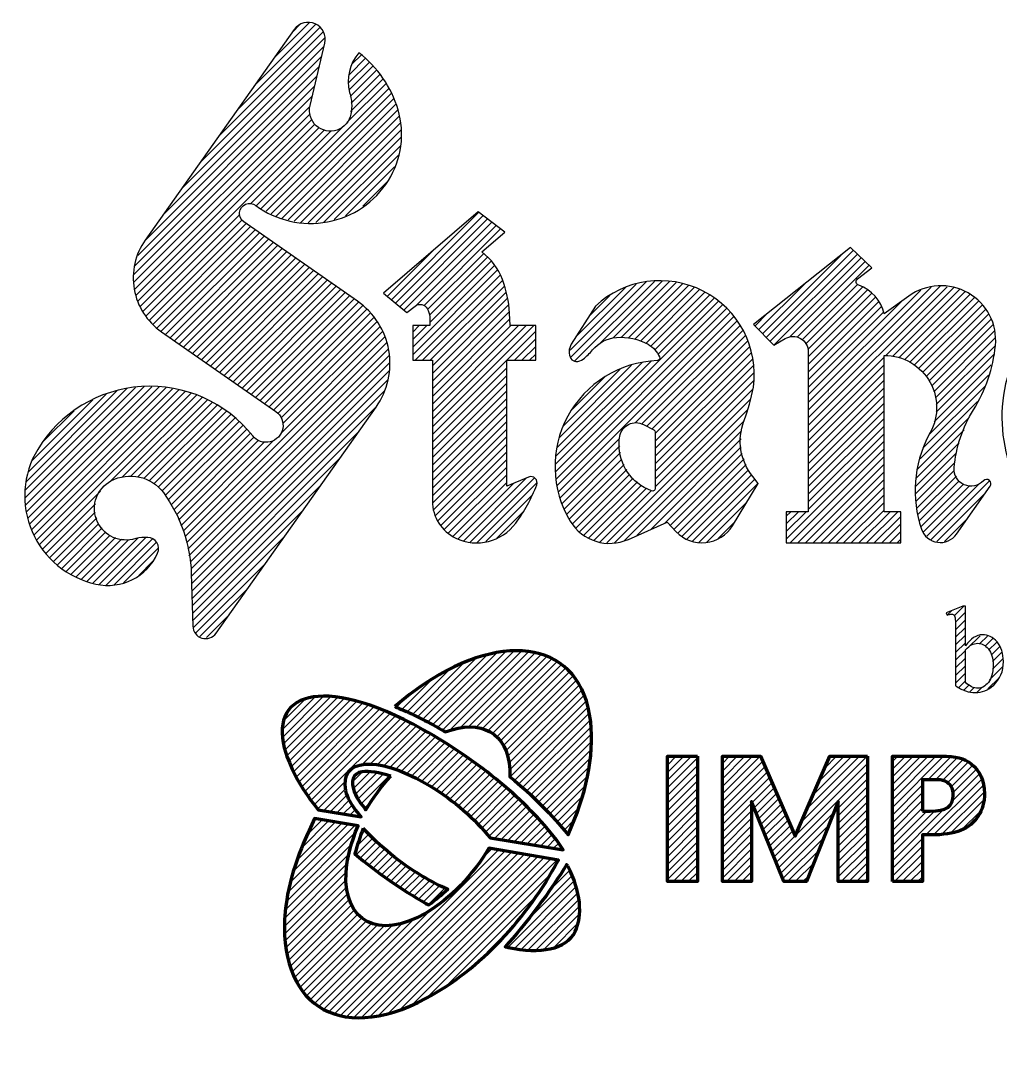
# Model space of a CAD drawing. Header units: millimetres. Extents: x 17.7 to 59.1, y 23.1 to 46.9.
# Drawn here: x 17.7 to 40.37, y 23.15 to 46.88 of the extents above; entities that cross this region are included whole.
import ezdxf

# ---------------------------------------------------------------- set-up
doc = ezdxf.new("R2010")
doc.units = ezdxf.units.MM
doc.header["$MEASUREMENT"] = 0
doc.layers.add('Layer 1', color=7, linetype='Continuous')

msp = doc.modelspace()

# ---------------------------------------------------------------- linework, layer by layer
for p, q in [((23.139, 45.413), (24.52, 46.794)), ((23.567, 46.018), (24.379, 46.83)), ((23.995, 46.622), (24.152, 46.78)), ((22.284, 44.205), (24.7, 46.62)), ((22.712, 44.809), (24.631, 46.728)), ((21.857, 43.6), (24.737, 46.481)), ((21.001, 42.391), (24.667, 46.057)), ((21.429, 42.996), (24.722, 46.289)), ((25.373, 45.879), (25.586, 46.092)), ((20.583, 41.796), (24.612, 45.825)), ((25.29, 45.443), (25.77, 45.922)), ((25.307, 45.636), (25.681, 46.01)), ((25.308, 45.284), (25.857, 45.833)), ((20.41, 41.446), (24.557, 45.594)), ((25.327, 45.126), (25.937, 45.736)), ((25.347, 44.969), (26.01, 45.632)), ((20.345, 41.204), (24.502, 45.362)), ((25.251, 44.52), (26.156, 45.424)), ((25.336, 44.781), (26.083, 45.528)), ((20.314, 40.997), (24.447, 45.13)), ((23.38, 42.472), (26.224, 45.316)), ((23.494, 42.409), (26.277, 45.192)), ((20.322, 40.828), (24.397, 44.903)), ((23.608, 42.346), (26.33, 45.068)), ((23.745, 42.306), (26.383, 44.945)), ((20.341, 40.67), (24.396, 44.725)), ((23.887, 42.272), (26.43, 44.815)), ((24.03, 42.238), (26.454, 44.662)), ((20.367, 40.519), (24.438, 44.59)), ((20.418, 40.394), (24.509, 44.485)), ((20.469, 40.268), (24.608, 44.407)), ((23.266, 42.535), (25.145, 44.414)), ((24.173, 42.204), (26.478, 44.51)), ((23.017, 42.639), (24.729, 44.351)), ((23.152, 42.598), (24.886, 44.331)), ((24.35, 42.204), (26.502, 44.357)), ((24.534, 42.212), (26.505, 44.183)), ((24.718, 42.219), (26.478, 43.979)), ((24.952, 42.276), (26.451, 43.775)), ((25.216, 42.363), (26.349, 43.496)), ((25.619, 42.589), (26.197, 43.167)), ((20.527, 40.149), (22.774, 42.396)), ((20.604, 40.049), (22.821, 42.266)), ((26.281, 40.423), (28.304, 42.446)), ((26.377, 40.342), (28.404, 42.369)), ((26.473, 40.262), (28.504, 42.293)), ((20.68, 39.949), (22.918, 42.187)), ((20.759, 39.85), (23.022, 42.114)), ((20.857, 39.772), (23.126, 42.041)), ((26.569, 40.181), (28.604, 42.216)), ((26.863, 40.298), (28.704, 42.139)), ((27.027, 40.285), (28.805, 42.063)), ((20.955, 39.693), (23.23, 41.969)), ((21.054, 39.615), (23.334, 41.896)), ((21.158, 39.542), (23.438, 41.823)), ((21.262, 39.47), (23.543, 41.751)), ((21.366, 39.397), (23.647, 41.678)), ((21.47, 39.324), (23.751, 41.605)), ((26.185, 40.504), (27.234, 41.553)), ((34.949, 39.546), (36.97, 41.566)), ((21.574, 39.252), (23.855, 41.533)), ((21.678, 39.179), (23.959, 41.46)), ((21.782, 39.106), (24.063, 41.387)), ((21.886, 39.034), (24.167, 41.315)), ((27.115, 40.196), (28.414, 41.496)), ((27.163, 40.068), (28.507, 41.412)), ((27.169, 39.897), (28.586, 41.314)), ((34.862, 39.635), (36.684, 41.457)), ((35.037, 39.456), (37.06, 41.48)), ((35.133, 39.376), (37.15, 41.393)), ((35.495, 39.561), (37.241, 41.307)), ((21.991, 38.961), (24.271, 41.242)), ((22.095, 38.888), (24.375, 41.169)), ((22.199, 38.816), (24.479, 41.096)), ((26.771, 39.322), (28.663, 41.215)), ((26.771, 39.145), (28.736, 41.111)), ((35.668, 39.557), (37.331, 41.22)), ((22.303, 38.743), (24.584, 41.024)), ((22.407, 38.67), (24.688, 40.951)), ((22.511, 38.598), (24.792, 40.878)), ((26.825, 39.023), (28.793, 40.99)), ((27.002, 39.023), (28.849, 40.87)), ((30.424, 39.087), (32.179, 40.841)), ((30.522, 39.007), (32.363, 40.848)), ((31.084, 39.392), (32.544, 40.852)), ((31.407, 39.539), (32.718, 40.849)), ((22.615, 38.525), (24.896, 40.806)), ((22.719, 38.452), (25, 40.733)), ((22.823, 38.38), (25.104, 40.66)), ((27.179, 39.023), (28.894, 40.738)), ((27.227, 38.894), (28.933, 40.6)), ((30.418, 39.257), (31.941, 40.78)), ((30.549, 39.565), (31.7, 40.715)), ((31.592, 39.547), (32.864, 40.819)), ((31.758, 39.536), (33.011, 40.789)), ((31.908, 39.51), (33.157, 40.759)), ((32.041, 39.465), (33.282, 40.706)), ((32.165, 39.413), (33.402, 40.65)), ((32.27, 39.341), (33.523, 40.594)), ((34.775, 39.724), (35.834, 40.783)), ((35.777, 39.489), (37.064, 40.777)), ((35.86, 39.396), (37.184, 40.719)), ((35.915, 39.274), (37.293, 40.652)), ((35.921, 37.689), (38.978, 40.745)), ((35.921, 37.512), (39.134, 40.725)), ((35.921, 37.865), (38.769, 40.713)), ((35.921, 38.042), (38.527, 40.648)), ((37.72, 39.134), (39.291, 40.705)), ((37.873, 39.11), (39.423, 40.661)), ((38.019, 39.08), (39.545, 40.606)), ((22.928, 38.307), (25.208, 40.588)), ((23.032, 38.234), (25.312, 40.515)), ((23.136, 38.162), (25.416, 40.442)), ((23.24, 38.089), (25.52, 40.369)), ((27.227, 38.717), (28.967, 40.457)), ((30.067, 36.608), (33.841, 40.382)), ((30.852, 40.044), (31.331, 40.524)), ((32.362, 39.256), (33.643, 40.538)), ((32.447, 39.164), (33.742, 40.46)), ((35.921, 39.103), (37.39, 40.572)), ((35.921, 38.926), (37.478, 40.484)), ((35.921, 38.219), (38.105, 40.403)), ((35.921, 38.749), (37.552, 40.381)), ((38.15, 39.034), (39.667, 40.551)), ((38.266, 38.973), (39.765, 40.472)), ((38.382, 38.913), (39.859, 40.389)), ((23.344, 38.016), (25.613, 40.285)), ((23.448, 37.944), (25.702, 40.197)), ((27.227, 38.54), (28.99, 40.304)), ((27.227, 38.364), (29.011, 40.148)), ((30.077, 36.441), (33.94, 40.304)), ((30.087, 36.274), (34.038, 40.225)), ((30.109, 36.12), (34.117, 40.127)), ((35.921, 38.572), (37.613, 40.265)), ((35.921, 38.396), (37.662, 40.137)), ((38.474, 38.828), (39.953, 40.307)), ((38.565, 38.742), (40.023, 40.2)), ((23.552, 37.871), (25.791, 40.109)), ((23.652, 37.794), (25.879, 40.021)), ((23.727, 37.692), (25.944, 39.909)), ((27.227, 38.187), (29.019, 39.979)), ((30.146, 35.979), (34.195, 40.029)), ((31.915, 37.572), (34.273, 39.93)), ((34.687, 39.814), (34.983, 40.11)), ((38.648, 38.648), (40.091, 40.091)), ((38.714, 38.537), (40.158, 39.981)), ((23.718, 37.33), (26.074, 39.686)), ((23.768, 37.556), (26.009, 39.798)), ((26.771, 39.676), (26.919, 39.824)), ((26.771, 39.499), (27.096, 39.824)), ((27.227, 38.01), (29.041, 39.824)), ((27.227, 37.833), (29.217, 39.824)), ((27.227, 37.656), (29.394, 39.824)), ((27.227, 37.48), (29.571, 39.824)), ((27.227, 37.303), (29.617, 39.693)), ((32.065, 37.545), (34.35, 39.83)), ((32.191, 37.494), (34.407, 39.71)), ((38.781, 38.427), (40.195, 39.841)), ((38.826, 38.295), (40.232, 39.702)), ((21.51, 34.945), (26.127, 39.562)), ((21.539, 34.798), (26.164, 39.423)), ((29.123, 39.023), (29.617, 39.516)), ((32.308, 37.434), (34.464, 39.59)), ((32.381, 37.33), (34.521, 39.47)), ((38.863, 38.156), (40.249, 39.541)), ((21.568, 34.649), (26.202, 39.283)), ((29.3, 39.023), (29.617, 39.339)), ((32.381, 37.154), (34.569, 39.342)), ((32.381, 36.977), (34.6, 39.196)), ((38.883, 37.999), (40.243, 39.359)), ((21.596, 34.5), (26.23, 39.135)), ((21.624, 34.352), (26.23, 38.958)), ((29.477, 39.023), (29.617, 39.163)), ((30.084, 36.801), (32.287, 39.004)), ((30.112, 37.006), (32.08, 38.974)), ((32.381, 36.8), (34.632, 39.051)), ((35.921, 37.335), (37.677, 39.091)), ((38.881, 37.82), (40.216, 39.156)), ((21.643, 34.194), (26.229, 38.78)), ((27.227, 37.126), (28.946, 38.846)), ((30.166, 37.237), (31.836, 38.907)), ((30.259, 37.507), (31.568, 38.816)), ((32.381, 36.623), (34.663, 38.906)), ((32.381, 36.447), (34.659, 38.725)), ((35.921, 37.158), (37.677, 38.914)), ((35.921, 36.981), (37.677, 38.738)), ((38.834, 37.597), (40.155, 38.917)), ((21.651, 34.025), (26.187, 38.562)), ((27.227, 36.949), (28.946, 38.669)), ((27.227, 36.773), (28.946, 38.492)), ((30.466, 37.89), (31.211, 38.635)), ((32.381, 36.27), (34.656, 38.545)), ((35.921, 36.805), (37.677, 38.561)), ((38.714, 37.3), (40.093, 38.679)), ((17.802, 35.833), (20.361, 38.392)), ((17.802, 36.01), (20.159, 38.367)), ((17.81, 35.665), (20.562, 38.417)), ((17.828, 36.213), (19.93, 38.315)), ((17.835, 35.513), (20.733, 38.41)), ((17.863, 35.364), (20.903, 38.404)), ((17.875, 36.437), (19.679, 38.241)), ((17.907, 35.231), (21.071, 38.395)), ((17.952, 35.099), (21.218, 38.365)), ((18.009, 34.979), (21.365, 38.335)), ((18.069, 34.863), (21.512, 38.306)), ((18.133, 34.75), (21.643, 38.26)), ((21.656, 33.853), (26.121, 38.318)), ((27.227, 36.596), (28.946, 38.315)), ((32.381, 36.093), (34.641, 38.353)), ((35.921, 36.628), (37.677, 38.384)), ((38.576, 36.985), (40.024, 38.433)), ((17.967, 36.705), (19.369, 38.107)), ((19.774, 36.215), (21.771, 38.212)), ((20.061, 36.325), (21.9, 38.163)), ((20.253, 36.339), (22.023, 38.11)), ((20.412, 36.322), (22.136, 38.046)), ((20.555, 36.288), (22.248, 37.981)), ((27.227, 36.419), (28.946, 38.138)), ((31.261, 34.797), (34.579, 38.115)), ((35.921, 36.451), (37.677, 38.207)), ((35.921, 36.274), (37.677, 38.03)), ((38.508, 36.741), (39.834, 38.066)), ((18.224, 37.139), (18.937, 37.852)), ((20.677, 36.233), (22.36, 37.917)), ((20.786, 36.166), (22.465, 37.844)), ((20.885, 36.088), (22.562, 37.765)), ((21.661, 33.682), (25.911, 37.932)), ((27.227, 36.242), (28.946, 37.962)), ((27.227, 36.065), (28.946, 37.785)), ((31.438, 34.797), (34.518, 37.877)), ((35.921, 36.098), (37.677, 37.854)), ((20.969, 35.995), (22.66, 37.686)), ((21.046, 35.895), (22.757, 37.607)), ((21.118, 35.79), (22.848, 37.52)), ((27.227, 35.889), (28.946, 37.608)), ((31.657, 34.839), (34.436, 37.618)), ((35.921, 35.921), (37.677, 37.677)), ((38.441, 36.496), (39.652, 37.708)), ((21.184, 35.68), (22.935, 37.43)), ((21.251, 35.57), (23.018, 37.337)), ((21.666, 33.51), (25.506, 37.35)), ((27.23, 35.715), (28.946, 37.431)), ((31.96, 34.965), (34.381, 37.386)), ((35.921, 35.744), (37.677, 37.5)), ((35.921, 35.567), (37.677, 37.323)), ((38.423, 36.301), (39.532, 37.411)), ((21.304, 35.446), (23.1, 37.242)), ((21.355, 35.321), (23.206, 37.171)), ((21.407, 35.195), (23.344, 37.132)), ((21.458, 35.07), (23.553, 37.165)), ((27.255, 35.563), (28.946, 37.255)), ((27.291, 35.422), (28.946, 37.078)), ((30.182, 35.838), (31.556, 37.213)), ((30.223, 35.703), (31.565, 37.045)), ((32.277, 35.106), (34.374, 37.203)), ((35.412, 34.882), (37.677, 37.147)), ((38.41, 36.112), (39.411, 37.113)), ((27.351, 35.306), (28.946, 36.901)), ((30.28, 35.583), (31.582, 36.885)), ((32.594, 35.246), (34.368, 37.019)), ((32.725, 35.2), (34.394, 36.869)), ((35.504, 34.797), (37.677, 36.97)), ((38.398, 35.923), (39.352, 36.877)), ((21.671, 33.338), (25.079, 36.746)), ((27.419, 35.197), (28.946, 36.724)), ((30.337, 35.464), (31.603, 36.73)), ((30.394, 35.344), (31.664, 36.614)), ((32.811, 35.11), (34.442, 36.74)), ((32.904, 35.025), (34.489, 36.61)), ((35.681, 34.797), (37.677, 36.793)), ((35.857, 34.797), (37.677, 36.616)), ((38.416, 35.765), (39.311, 36.659)), ((27.502, 35.103), (28.946, 36.547)), ((27.595, 35.02), (28.946, 36.371)), ((30.465, 35.238), (31.724, 36.497)), ((30.544, 35.14), (31.785, 36.381)), ((33.006, 34.95), (34.536, 36.481)), ((33.113, 34.88), (34.606, 36.374)), ((36.034, 34.797), (37.677, 36.439)), ((38.438, 35.61), (39.296, 36.468)), ((38.46, 35.455), (39.349, 36.344)), ((21.676, 33.167), (24.651, 36.142)), ((27.699, 34.947), (28.946, 36.194)), ((27.822, 34.893), (29.102, 36.173)), ((27.951, 34.845), (29.404, 36.299)), ((28.098, 34.816), (29.578, 36.295)), ((28.264, 34.804), (29.638, 36.179)), ((30.63, 35.049), (31.874, 36.294)), ((30.734, 34.976), (31.969, 36.212)), ((30.838, 34.904), (32.064, 36.13)), ((33.248, 34.839), (34.684, 36.275)), ((33.392, 34.807), (34.763, 36.177)), ((36.211, 34.797), (37.677, 36.263)), ((36.388, 34.797), (37.677, 36.086)), ((38.486, 35.304), (39.413, 36.231)), ((38.525, 35.166), (39.525, 36.166)), ((38.576, 35.041), (39.659, 36.124)), ((38.664, 34.952), (39.869, 36.157)), ((38.752, 34.863), (40.118, 36.229)), ((18.209, 34.649), (19.552, 35.993)), ((28.463, 34.827), (29.539, 35.903)), ((30.968, 34.857), (32.169, 36.058)), ((31.098, 34.81), (32.293, 36.006)), ((36.565, 34.797), (37.677, 35.909)), ((38.897, 34.831), (40.028, 35.962)), ((18.285, 34.548), (19.436, 35.7)), ((33.579, 34.816), (34.5, 35.737)), ((36.741, 34.797), (37.677, 35.732)), ((18.369, 34.455), (19.425, 35.511)), ((18.459, 34.368), (19.464, 35.374)), ((21.681, 32.995), (24.224, 35.538)), ((28.72, 34.908), (29.327, 35.514)), ((35.412, 35.412), (35.517, 35.517)), ((35.412, 35.236), (35.694, 35.517)), ((35.412, 35.059), (35.871, 35.517)), ((36.918, 34.797), (37.677, 35.556)), ((37.095, 34.797), (37.816, 35.517)), ((37.272, 34.797), (37.992, 35.517)), ((37.448, 34.797), (38.063, 35.411)), ((39.072, 34.83), (39.614, 35.372)), ((18.548, 34.282), (19.504, 35.237)), ((18.651, 34.208), (19.587, 35.143)), ((33.838, 34.899), (34.225, 35.286)), ((37.625, 34.797), (38.063, 35.234)), ((18.755, 34.135), (19.674, 35.053)), ((18.864, 34.067), (19.768, 34.971)), ((18.983, 34.009), (19.899, 34.925)), ((19.37, 33.865), (20.412, 34.908)), ((19.516, 33.835), (20.601, 34.919)), ((21.694, 32.831), (23.797, 34.934)), ((37.802, 34.797), (38.063, 35.057)), ((19.102, 33.951), (20.031, 34.88)), ((19.234, 33.906), (20.197, 34.869)), ((19.677, 33.819), (20.742, 34.884)), ((19.864, 33.829), (20.839, 34.805)), ((20.084, 33.872), (20.89, 34.679)), ((37.979, 34.797), (38.063, 34.881)), ((20.432, 34.043), (20.76, 34.371)), ((21.758, 32.718), (23.37, 34.33)), ((21.845, 32.628), (22.943, 33.726)), ((39.3, 33.113), (39.51, 33.323)), ((22.001, 32.608), (22.516, 33.123)), ((39.145, 33.135), (39.234, 33.224)), ((39.327, 32.963), (39.557, 33.193)), ((39.329, 32.789), (39.557, 33.016)), ((39.329, 32.612), (39.557, 32.839)), ((39.329, 32.435), (39.557, 32.663)), ((39.606, 32.358), (39.896, 32.649)), ((39.891, 32.466), (40.066, 32.642)), ((40.012, 32.411), (40.19, 32.588)), ((27.346, 30.528), (29.115, 32.297)), ((27.459, 30.464), (29.287, 32.292)), ((39.329, 32.258), (39.557, 32.486)), ((39.329, 32.082), (39.557, 32.309)), ((40.094, 32.316), (40.281, 32.502)), ((40.16, 32.205), (40.352, 32.397)), ((26.883, 30.773), (28.242, 32.131)), ((27.001, 30.713), (28.493, 32.206)), ((27.117, 30.652), (28.72, 32.255)), ((27.233, 30.591), (28.923, 32.281)), ((27.633, 30.461), (29.451, 32.279)), ((27.854, 30.505), (29.601, 32.252)), ((28.058, 30.533), (29.741, 32.216)), ((28.221, 30.519), (29.874, 32.172)), ((28.375, 30.496), (29.993, 32.114)), ((28.499, 30.443), (30.112, 32.056)), ((39.329, 31.905), (39.557, 32.132)), ((40.183, 31.875), (40.423, 32.114)), ((40.184, 32.053), (40.403, 32.271)), ((26.643, 30.886), (27.638, 31.88)), ((26.763, 30.829), (27.969, 32.035)), ((28.619, 30.387), (30.212, 31.98)), ((28.71, 30.301), (30.31, 31.901)), ((28.8, 30.214), (30.401, 31.815)), ((39.329, 31.728), (39.557, 31.956)), ((40.113, 31.628), (40.428, 31.943)), ((26.52, 30.94), (27.233, 31.652)), ((28.864, 30.102), (30.48, 31.718)), ((28.923, 29.983), (30.559, 31.62)), ((39.329, 31.551), (39.557, 31.779)), ((39.403, 31.448), (39.557, 31.602)), ((40.079, 31.417), (40.335, 31.673)), ((28.967, 29.851), (30.624, 31.508)), ((28.992, 29.7), (30.683, 31.391)), ((39.524, 31.393), (39.644, 31.512)), ((39.661, 31.352), (39.759, 31.451)), ((39.82, 31.335), (39.954, 31.469)), ((23.761, 30.479), (24.509, 31.226)), ((23.764, 30.305), (24.708, 31.248)), ((23.783, 30.147), (24.871, 31.235)), ((23.799, 30.693), (24.294, 31.188)), ((23.817, 30.004), (25.035, 31.222)), ((23.859, 29.87), (25.189, 31.199)), ((23.91, 29.743), (25.331, 31.164)), ((23.967, 29.624), (25.472, 31.129)), ((26.397, 30.993), (26.638, 31.234)), ((29.018, 29.548), (30.742, 31.272)), ((29.03, 29.383), (30.782, 31.136)), ((24.024, 29.504), (25.614, 31.094)), ((24.081, 29.384), (25.746, 31.049)), ((24.142, 29.268), (25.874, 31.001)), ((24.212, 29.162), (26.002, 30.952)), ((24.282, 29.055), (26.13, 30.903)), ((29.123, 29.3), (30.822, 30.999)), ((24.352, 28.948), (26.258, 30.854)), ((24.422, 28.842), (26.376, 30.796)), ((24.495, 28.738), (26.494, 30.737)), ((25.596, 29.662), (26.612, 30.678)), ((29.218, 29.218), (30.857, 30.857)), ((29.312, 29.135), (30.883, 30.706)), ((25.786, 29.675), (26.73, 30.619)), ((25.95, 29.663), (26.848, 30.56)), ((26.099, 29.634), (26.965, 30.501)), ((26.239, 29.598), (27.077, 30.436)), ((29.406, 29.052), (30.897, 30.544)), ((26.373, 29.555), (27.189, 30.371)), ((26.501, 29.506), (27.301, 30.306)), ((26.62, 29.448), (27.411, 30.24)), ((26.739, 29.39), (27.518, 30.17)), ((29.493, 28.963), (30.903, 30.373)), ((29.58, 28.873), (30.909, 30.202)), ((26.857, 29.332), (27.625, 30.1)), ((26.976, 29.274), (27.732, 30.03)), ((27.095, 29.216), (27.839, 29.96)), ((29.667, 28.783), (30.886, 30.002)), ((27.201, 29.146), (27.945, 29.89)), ((27.306, 29.074), (28.052, 29.82)), ((27.411, 29.002), (28.157, 29.748)), ((29.755, 28.694), (30.863, 29.802)), ((32.663, 29.834), (32.69, 29.861)), ((32.663, 29.657), (32.866, 29.861)), ((32.663, 29.481), (33.043, 29.861)), ((32.663, 29.304), (33.22, 29.861)), ((32.663, 29.127), (33.359, 29.823)), ((33.937, 29.694), (34.104, 29.861)), ((33.937, 29.517), (34.281, 29.861)), ((33.937, 29.341), (34.457, 29.861)), ((33.937, 29.164), (34.634, 29.861)), ((33.937, 28.987), (34.81, 29.861)), ((33.937, 28.81), (34.87, 29.744)), ((35.128, 27.527), (37.29, 29.689)), ((35.754, 28.33), (37.286, 29.861)), ((35.892, 28.644), (37.109, 29.861)), ((36.03, 28.959), (36.932, 29.861)), ((36.167, 29.273), (36.755, 29.861)), ((36.305, 29.587), (36.579, 29.861)), ((37.869, 29.737), (37.993, 29.861)), ((37.869, 29.56), (38.17, 29.861)), ((37.869, 29.384), (38.346, 29.861)), ((37.869, 29.207), (38.523, 29.861)), ((37.869, 29.03), (38.7, 29.861)), ((37.869, 28.853), (38.877, 29.861)), ((37.869, 28.676), (39.052, 29.86)), ((38.687, 29.317), (39.218, 29.849)), ((38.863, 29.317), (39.376, 29.83)), ((39.025, 29.302), (39.508, 29.785)), ((39.142, 29.243), (39.623, 29.724)), ((25.393, 29.282), (25.61, 29.499)), ((25.402, 29.115), (25.791, 29.503)), ((25.444, 28.979), (25.939, 29.474)), ((25.513, 28.872), (26.082, 29.441)), ((27.515, 28.929), (28.257, 29.671)), ((27.62, 28.857), (28.356, 29.594)), ((27.725, 28.785), (28.456, 29.517)), ((27.822, 28.706), (28.556, 29.44)), ((29.842, 28.604), (30.84, 29.602)), ((32.663, 28.95), (33.359, 29.646)), ((32.663, 28.774), (33.359, 29.469)), ((33.937, 28.634), (34.923, 29.62)), ((33.937, 28.457), (34.977, 29.497)), ((35.178, 27.4), (37.29, 29.512)), ((39.226, 28.796), (39.886, 29.456)), ((39.23, 29.154), (39.729, 29.652)), ((39.269, 29.016), (39.809, 29.556)), ((24.57, 28.636), (25.212, 29.277)), ((25.584, 28.766), (26.226, 29.408)), ((27.914, 28.621), (28.656, 29.363)), ((28.006, 28.537), (28.756, 29.286)), ((28.098, 28.452), (28.852, 29.205)), ((29.929, 28.515), (30.817, 29.402)), ((32.663, 28.597), (33.359, 29.293)), ((33.937, 28.28), (35.03, 29.373)), ((34.622, 28.789), (35.083, 29.249)), ((36.616, 28.661), (37.29, 29.335)), ((38.645, 28.039), (39.938, 29.331)), ((24.71, 28.599), (25.223, 29.112)), ((24.862, 28.574), (25.265, 28.977)), ((28.191, 28.367), (28.944, 29.121)), ((28.283, 28.283), (29.037, 29.037)), ((30.016, 28.425), (30.749, 29.158)), ((32.663, 28.42), (33.359, 29.116)), ((34.673, 28.663), (35.136, 29.126)), ((34.724, 28.536), (35.19, 29.002)), ((36.616, 28.484), (37.29, 29.158)), ((36.616, 28.308), (37.29, 28.982)), ((37.869, 28.5), (38.565, 29.196)), ((37.869, 28.323), (38.565, 29.019)), ((38.823, 28.04), (39.976, 29.193)), ((39.022, 28.062), (39.996, 29.036)), ((25.014, 28.549), (25.32, 28.856)), ((25.166, 28.525), (25.376, 28.735)), ((25.655, 28.66), (25.818, 28.823)), ((28.37, 28.193), (29.13, 28.953)), ((28.453, 28.1), (29.223, 28.869)), ((28.539, 28.008), (29.315, 28.785)), ((30.103, 28.335), (30.678, 28.91)), ((32.663, 28.243), (33.359, 28.939)), ((32.663, 28.066), (33.359, 28.762)), ((33.937, 28.103), (34.611, 28.777)), ((34.774, 28.41), (35.243, 28.879)), ((34.825, 28.284), (35.296, 28.755)), ((36.616, 28.131), (37.29, 28.805)), ((37.869, 28.146), (38.565, 28.842)), ((39.224, 28.087), (39.972, 28.835)), ((25.318, 28.5), (25.446, 28.628)), ((25.47, 28.475), (25.524, 28.529)), ((28.662, 27.954), (29.406, 28.699)), ((28.814, 27.93), (29.492, 28.608)), ((28.966, 27.905), (29.577, 28.516)), ((30.19, 28.246), (30.607, 28.662)), ((32.663, 27.89), (33.359, 28.586)), ((33.937, 27.926), (34.611, 28.601)), ((34.875, 28.158), (35.349, 28.632)), ((34.926, 28.031), (35.402, 28.508)), ((35.229, 27.274), (36.514, 28.559)), ((36.616, 27.954), (37.29, 28.628)), ((37.869, 27.969), (38.565, 28.665)), ((37.869, 27.439), (39.07, 28.641)), ((37.869, 27.616), (38.851, 28.598)), ((37.869, 27.793), (38.667, 28.591)), ((39.471, 28.157), (39.904, 28.59)), ((23.903, 26.732), (25.432, 28.26)), ((23.944, 26.949), (25.281, 28.286)), ((24.024, 27.206), (25.13, 28.312)), ((24.104, 27.462), (24.979, 28.337)), ((24.207, 27.743), (24.827, 28.363)), ((24.338, 28.051), (24.676, 28.389)), ((24.478, 28.367), (24.525, 28.414)), ((29.118, 27.881), (29.662, 28.425)), ((29.271, 27.856), (29.748, 28.333)), ((30.273, 28.152), (30.51, 28.389)), ((32.663, 27.713), (33.359, 28.409)), ((33.937, 27.75), (34.611, 28.424)), ((34.976, 27.905), (35.456, 28.385)), ((35.027, 27.779), (35.509, 28.261)), ((35.28, 27.148), (36.398, 28.266)), ((36.616, 27.777), (37.29, 28.451)), ((36.616, 27.6), (37.29, 28.275)), ((23.866, 26.518), (25.449, 28.101)), ((25.496, 27.794), (25.764, 28.062)), ((25.585, 28.06), (25.673, 28.148)), ((29.423, 27.832), (29.833, 28.242)), ((29.575, 27.807), (29.916, 28.149)), ((29.727, 27.783), (29.996, 28.051)), ((30.353, 28.055), (30.372, 28.074)), ((32.663, 27.536), (33.359, 28.232)), ((32.663, 27.359), (33.359, 28.055)), ((33.937, 27.573), (34.611, 28.247)), ((33.937, 27.396), (34.611, 28.07)), ((35.077, 27.653), (35.562, 28.137)), ((36.616, 27.424), (37.29, 28.098)), ((23.83, 26.305), (25.36, 27.835)), ((25.461, 27.583), (25.854, 27.976)), ((25.556, 27.501), (25.945, 27.889)), ((25.654, 27.422), (26.036, 27.803)), ((29.879, 27.758), (30.075, 27.954)), ((30.032, 27.734), (30.15, 27.851)), ((32.663, 27.183), (33.359, 27.879)), ((33.937, 27.219), (34.611, 27.893)), ((35.33, 27.022), (36.282, 27.974)), ((36.616, 27.247), (37.29, 27.921)), ((37.869, 27.262), (38.565, 27.958)), ((37.869, 27.085), (38.565, 27.781)), ((23.817, 26.115), (25.295, 27.593)), ((24.963, 23.903), (28.756, 27.695)), ((25.096, 23.858), (28.907, 27.67)), ((25.251, 23.837), (29.058, 27.644)), ((25.406, 23.815), (29.209, 27.618)), ((25.585, 23.817), (29.36, 27.593)), ((25.753, 27.344), (26.126, 27.717)), ((25.77, 23.826), (29.511, 27.567)), ((25.856, 27.27), (26.221, 27.636)), ((25.958, 27.195), (26.323, 27.56)), ((25.982, 23.861), (29.663, 27.541)), ((28.354, 27.47), (28.605, 27.721)), ((30.184, 27.709), (30.222, 27.747)), ((32.663, 27.006), (33.359, 27.702)), ((33.937, 27.043), (34.611, 27.717)), ((34.031, 26.96), (34.611, 27.54)), ((35.445, 26.96), (36.166, 27.681)), ((36.616, 27.07), (37.29, 27.744)), ((36.683, 26.96), (37.29, 27.567)), ((37.92, 26.96), (38.565, 27.605)), ((23.811, 25.932), (25.251, 27.372)), ((26.061, 27.121), (26.425, 27.485)), ((26.163, 27.047), (26.526, 27.41)), ((26.205, 23.907), (29.814, 27.516)), ((26.266, 26.973), (26.628, 27.335)), ((26.47, 23.995), (29.965, 27.49)), ((26.755, 24.104), (30.116, 27.464)), ((30.284, 27.279), (30.343, 27.338)), ((32.794, 26.96), (33.359, 27.525)), ((32.971, 26.96), (33.359, 27.348)), ((34.208, 26.96), (34.611, 27.363)), ((35.622, 26.96), (36.051, 27.388)), ((36.86, 26.96), (37.29, 27.391)), ((38.097, 26.96), (38.565, 27.428)), ((23.81, 25.754), (25.23, 27.175)), ((26.368, 26.898), (26.729, 27.26)), ((26.472, 26.826), (26.833, 27.186)), ((26.581, 26.758), (26.941, 27.118)), ((27.101, 24.273), (29.958, 27.13)), ((29.437, 26.079), (30.456, 27.097)), ((29.931, 26.749), (30.401, 27.219)), ((33.147, 26.96), (33.359, 27.171)), ((34.385, 26.96), (34.611, 27.186)), ((35.799, 26.96), (35.935, 27.096)), ((37.036, 26.96), (37.29, 27.214)), ((38.274, 26.96), (38.565, 27.251)), ((38.451, 26.96), (38.565, 27.074)), ((23.824, 25.592), (25.228, 26.996)), ((23.838, 25.429), (25.249, 26.84)), ((26.689, 26.689), (27.052, 27.052)), ((26.797, 26.621), (27.164, 26.987)), ((26.909, 26.555), (27.28, 26.926)), ((27.02, 26.49), (27.396, 26.866)), ((28.974, 25.438), (30.509, 26.974)), ((29.123, 25.411), (30.549, 26.837)), ((33.324, 26.96), (33.359, 26.995)), ((34.562, 26.96), (34.611, 27.01)), ((37.213, 26.96), (37.29, 27.037)), ((23.866, 25.28), (25.277, 26.692)), ((27.134, 26.427), (27.519, 26.812)), ((27.555, 24.55), (29.622, 26.617)), ((29.278, 25.389), (30.589, 26.7)), ((23.899, 25.137), (25.305, 26.543)), ((23.933, 24.994), (25.367, 26.428)), ((29.445, 25.379), (30.612, 26.547)), ((29.612, 25.369), (30.633, 26.39)), ((23.985, 24.869), (25.433, 26.316)), ((24.037, 24.744), (25.499, 26.206)), ((24.095, 24.626), (25.603, 26.133)), ((24.714, 24.007), (26.829, 26.122)), ((24.833, 23.949), (27.224, 26.341)), ((29.808, 25.389), (30.626, 26.207)), ((24.166, 24.519), (25.707, 26.06)), ((24.236, 24.413), (25.823, 26)), ((24.318, 24.318), (25.972, 25.972)), ((24.407, 24.23), (26.12, 25.944)), ((24.497, 24.143), (26.321, 25.967)), ((24.605, 24.075), (26.532, 26.002)), ((30.027, 25.431), (30.593, 25.997)), ((28.351, 25.169), (29.023, 25.841))]:
    msp.add_line(p, q)
at = {"layer": 'Layer 1', "color": 250}
for points, knots in [([(26.21, 43.183), (25.897, 42.683), (25.387, 42.335), (24.803, 42.225), (24.803, 42.225), (24.219, 42.115), (23.616, 42.252), (23.14, 42.604), (23.14, 42.604), (23.072, 42.655), (22.981, 42.665), (22.903, 42.631), (22.903, 42.631), (22.825, 42.596), (22.772, 42.523), (22.764, 42.439), (22.764, 42.439), (22.756, 42.355), (22.794, 42.273), (22.863, 42.225), (22.863, 42.225), (22.863, 42.225), (25.493, 40.389), (25.493, 40.389), (25.493, 40.389), (25.878, 40.12), (26.139, 39.712), (26.219, 39.252), (26.219, 39.252), (26.3, 38.793), (26.193, 38.321), (25.923, 37.94), (25.923, 37.94), (25.923, 37.94), (22.222, 32.707), (22.222, 32.707), (22.222, 32.707), (22.148, 32.604), (22.017, 32.558), (21.895, 32.594), (21.895, 32.594), (21.774, 32.631), (21.69, 32.74), (21.685, 32.867), (21.685, 32.867), (21.685, 32.867), (21.649, 34.089), (21.649, 34.089), (21.649, 34.089), (21.629, 34.764), (21.405, 35.415), (21.004, 35.959), (21.004, 35.959), (20.725, 36.339), (20.206, 36.454), (19.791, 36.231), (19.791, 36.231), (19.472, 36.058), (19.328, 35.679), (19.454, 35.34), (19.454, 35.34), (19.579, 35), (19.936, 34.804), (20.292, 34.878), (20.292, 34.878), (20.292, 34.878), (20.37, 34.9), (20.37, 34.9), (20.37, 34.9), (20.46, 34.919), (20.551, 34.927), (20.642, 34.923), (20.642, 34.923), (20.727, 34.92), (20.807, 34.875), (20.852, 34.803), (20.852, 34.803), (20.899, 34.73), (20.905, 34.64), (20.87, 34.562), (20.87, 34.562), (20.629, 34.013), (20.03, 33.713), (19.442, 33.843), (19.442, 33.843), (18.781, 33.989), (18.232, 34.442), (17.966, 35.06), (17.966, 35.06), (17.699, 35.678), (17.748, 36.385), (18.096, 36.961), (18.096, 36.961), (18.609, 37.809), (19.507, 38.352), (20.501, 38.414), (20.501, 38.414), (21.495, 38.476), (22.455, 38.05), (23.071, 37.273), (23.071, 37.273), (23.165, 37.152), (23.323, 37.098), (23.473, 37.135), (23.473, 37.135), (23.623, 37.171), (23.738, 37.292), (23.766, 37.442), (23.766, 37.442), (23.795, 37.592), (23.732, 37.747), (23.606, 37.834), (23.606, 37.834), (23.606, 37.834), (20.959, 39.681), (20.959, 39.681), (20.959, 39.681), (20.626, 39.915), (20.4, 40.268), (20.329, 40.666), (20.329, 40.666), (20.26, 41.065), (20.352, 41.474), (20.586, 41.805), (20.586, 41.805), (20.586, 41.805), (24.031, 46.674), (24.031, 46.674), (24.031, 46.674), (24.14, 46.828), (24.344, 46.883), (24.516, 46.806), (24.516, 46.806), (24.689, 46.729), (24.782, 46.541), (24.738, 46.358), (24.738, 46.358), (24.738, 46.358), (24.396, 44.916), (24.396, 44.916), (24.396, 44.916), (24.356, 44.745), (24.411, 44.567), (24.541, 44.448), (24.541, 44.448), (24.671, 44.331), (24.856, 44.293), (25.023, 44.35), (25.023, 44.35), (25.189, 44.406), (25.312, 44.547), (25.343, 44.72), (25.343, 44.72), (25.374, 44.887), (25.362, 45.056), (25.313, 45.218), (25.313, 45.218), (25.23, 45.542), (25.31, 45.884), (25.527, 46.139), (25.527, 46.139), (25.961, 45.804), (26.277, 45.343), (26.433, 44.82), (26.433, 44.82), (26.598, 44.267), (26.516, 43.673), (26.21, 43.183)], [0, 0, 0, 0, 0.023256, 0.023256, 0.023256, 0.023256, 0.046512, 0.046512, 0.046512, 0.046512, 0.069767, 0.069767, 0.069767, 0.069767, 0.093023, 0.093023, 0.093023, 0.093023, 0.116279, 0.116279, 0.116279, 0.116279, 0.139535, 0.139535, 0.139535, 0.139535, 0.162791, 0.162791, 0.162791, 0.162791, 0.186047, 0.186047, 0.186047, 0.186047, 0.209302, 0.209302, 0.209302, 0.209302, 0.232558, 0.232558, 0.232558, 0.232558, 0.255814, 0.255814, 0.255814, 0.255814, 0.27907, 0.27907, 0.27907, 0.27907, 0.302326, 0.302326, 0.302326, 0.302326, 0.325581, 0.325581, 0.325581, 0.325581, 0.348837, 0.348837, 0.348837, 0.348837, 0.372093, 0.372093, 0.372093, 0.372093, 0.395349, 0.395349, 0.395349, 0.395349, 0.418605, 0.418605, 0.418605, 0.418605, 0.44186, 0.44186, 0.44186, 0.44186, 0.465116, 0.465116, 0.465116, 0.465116, 0.488372, 0.488372, 0.488372, 0.488372, 0.511628, 0.511628, 0.511628, 0.511628, 0.534884, 0.534884, 0.534884, 0.534884, 0.55814, 0.55814, 0.55814, 0.55814, 0.581395, 0.581395, 0.581395, 0.581395, 0.604651, 0.604651, 0.604651, 0.604651, 0.627907, 0.627907, 0.627907, 0.627907, 0.651163, 0.651163, 0.651163, 0.651163, 0.674419, 0.674419, 0.674419, 0.674419, 0.697674, 0.697674, 0.697674, 0.697674, 0.72093, 0.72093, 0.72093, 0.72093, 0.744186, 0.744186, 0.744186, 0.744186, 0.767442, 0.767442, 0.767442, 0.767442, 0.790698, 0.790698, 0.790698, 0.790698, 0.813953, 0.813953, 0.813953, 0.813953, 0.837209, 0.837209, 0.837209, 0.837209, 0.860465, 0.860465, 0.860465, 0.860465, 0.883721, 0.883721, 0.883721, 0.883721, 0.906977, 0.906977, 0.906977, 0.906977, 0.930233, 0.930233, 0.930233, 0.930233, 0.953488, 0.953488, 0.953488, 0.953488, 1, 1, 1, 1]), ([(43.851, 35.605), (43.821, 35.66), (43.751, 35.682), (43.694, 35.653), (43.694, 35.653), (43.694, 35.653), (41.962, 34.797), (41.962, 34.797), (41.962, 34.797), (40.753, 35.606), (40.168, 37.067), (40.489, 38.479), (40.489, 38.479), (40.81, 39.892), (41.97, 40.963), (43.411, 41.177), (43.411, 41.177), (43.411, 41.177), (43.411, 41.567), (43.411, 41.567), (43.411, 41.567), (43.411, 41.567), (43.109, 41.398), (43.109, 41.398), (43.109, 41.398), (43.109, 41.398), (42.848, 41.86), (42.848, 41.86), (42.848, 41.86), (42.848, 41.86), (45.459, 43.317), (45.459, 43.317), (45.459, 43.317), (45.459, 43.317), (45.72, 42.855), (45.72, 42.855), (45.72, 42.855), (45.72, 42.855), (45.321, 42.632), (45.321, 42.632), (45.321, 42.632), (45.321, 42.632), (45.321, 36.827), (45.321, 36.827), (45.321, 36.827), (45.321, 36.785), (45.342, 36.748), (45.377, 36.726), (45.377, 36.726), (45.411, 36.704), (45.454, 36.702), (45.491, 36.718), (45.491, 36.718), (45.548, 36.744), (45.615, 36.731), (45.656, 36.684), (45.656, 36.684), (45.697, 36.638), (45.704, 36.57), (45.671, 36.517), (45.671, 36.517), (45.671, 36.517), (44.748, 35.029), (44.748, 35.029), (44.748, 35.029), (44.37, 35.057), (44.033, 35.273), (43.851, 35.605)], [0, 0, 0, 0, 0.055556, 0.055556, 0.055556, 0.055556, 0.111111, 0.111111, 0.111111, 0.111111, 0.166667, 0.166667, 0.166667, 0.166667, 0.222222, 0.222222, 0.222222, 0.222222, 0.277778, 0.277778, 0.277778, 0.277778, 0.333333, 0.333333, 0.333333, 0.333333, 0.388889, 0.388889, 0.388889, 0.388889, 0.444444, 0.444444, 0.444444, 0.444444, 0.5, 0.5, 0.5, 0.5, 0.555556, 0.555556, 0.555556, 0.555556, 0.611111, 0.611111, 0.611111, 0.611111, 0.666667, 0.666667, 0.666667, 0.666667, 0.722222, 0.722222, 0.722222, 0.722222, 0.777778, 0.777778, 0.777778, 0.777778, 0.833333, 0.833333, 0.833333, 0.833333, 0.888889, 0.888889, 0.888889, 0.888889, 1, 1, 1, 1]), ([(27.227, 39.023), (27.227, 39.023), (26.771, 39.023), (26.771, 39.023), (26.771, 39.023), (26.771, 39.023), (26.771, 39.824), (26.771, 39.824), (26.771, 39.824), (26.771, 39.824), (27.169, 39.824), (27.169, 39.824), (27.169, 39.824), (27.169, 39.824), (27.169, 40.03), (27.169, 40.03), (27.169, 40.03), (27.162, 40.097), (27.141, 40.161), (27.108, 40.22), (27.108, 40.22), (27.081, 40.267), (27.035, 40.301), (26.98, 40.312), (26.98, 40.312), (26.927, 40.323), (26.87, 40.311), (26.827, 40.275), (26.827, 40.275), (26.827, 40.275), (26.636, 40.125), (26.636, 40.125), (26.636, 40.125), (26.636, 40.125), (26.097, 40.577), (26.097, 40.577), (26.097, 40.577), (26.097, 40.577), (28.288, 42.458), (28.288, 42.458), (28.288, 42.458), (28.288, 42.458), (28.901, 41.989), (28.901, 41.989), (28.901, 41.989), (28.901, 41.989), (28.374, 41.531), (28.374, 41.531), (28.374, 41.531), (28.587, 41.363), (28.749, 41.142), (28.846, 40.89), (28.846, 40.89), (28.94, 40.639), (28.997, 40.38), (29.014, 40.114), (29.014, 40.114), (29.014, 40.114), (29.025, 39.824), (29.025, 39.824), (29.025, 39.824), (29.025, 39.824), (29.617, 39.824), (29.617, 39.824), (29.617, 39.824), (29.617, 39.824), (29.617, 39.023), (29.617, 39.023), (29.617, 39.023), (29.617, 39.023), (28.946, 39.023), (28.946, 39.023), (28.946, 39.023), (28.946, 39.023), (28.946, 36.108), (28.946, 36.108), (28.946, 36.108), (28.946, 36.108), (29.454, 36.319), (29.454, 36.319), (29.454, 36.319), (29.506, 36.341), (29.567, 36.33), (29.607, 36.29), (29.607, 36.29), (29.647, 36.252), (29.662, 36.192), (29.641, 36.14), (29.641, 36.14), (29.519, 35.821), (29.357, 35.525), (29.154, 35.251), (29.154, 35.251), (28.837, 34.82), (28.257, 34.674), (27.771, 34.905), (27.771, 34.905), (27.438, 35.063), (27.227, 35.397), (27.227, 35.764), (27.227, 35.764), (27.227, 35.764), (27.227, 39.023), (27.227, 39.023)], [0, 0, 0, 0, 0.037037, 0.037037, 0.037037, 0.037037, 0.074074, 0.074074, 0.074074, 0.074074, 0.111111, 0.111111, 0.111111, 0.111111, 0.148148, 0.148148, 0.148148, 0.148148, 0.185185, 0.185185, 0.185185, 0.185185, 0.222222, 0.222222, 0.222222, 0.222222, 0.259259, 0.259259, 0.259259, 0.259259, 0.296296, 0.296296, 0.296296, 0.296296, 0.333333, 0.333333, 0.333333, 0.333333, 0.37037, 0.37037, 0.37037, 0.37037, 0.407407, 0.407407, 0.407407, 0.407407, 0.444444, 0.444444, 0.444444, 0.444444, 0.481481, 0.481481, 0.481481, 0.481481, 0.518519, 0.518519, 0.518519, 0.518519, 0.555556, 0.555556, 0.555556, 0.555556, 0.592593, 0.592593, 0.592593, 0.592593, 0.62963, 0.62963, 0.62963, 0.62963, 0.666667, 0.666667, 0.666667, 0.666667, 0.703704, 0.703704, 0.703704, 0.703704, 0.740741, 0.740741, 0.740741, 0.740741, 0.777778, 0.777778, 0.777778, 0.777778, 0.814815, 0.814815, 0.814815, 0.814815, 0.851852, 0.851852, 0.851852, 0.851852, 0.888889, 0.888889, 0.888889, 0.888889, 0.925926, 0.925926, 0.925926, 0.925926, 1, 1, 1, 1]), ([(37.677, 35.517), (37.677, 35.517), (38.063, 35.517), (38.063, 35.517), (38.063, 35.517), (38.063, 35.517), (38.063, 34.797), (38.063, 34.797), (38.063, 34.797), (38.063, 34.797), (35.412, 34.797), (35.412, 34.797), (35.412, 34.797), (35.412, 34.797), (35.412, 35.517), (35.412, 35.517), (35.412, 35.517), (35.412, 35.517), (35.921, 35.517), (35.921, 35.517), (35.921, 35.517), (35.921, 35.517), (35.921, 39.22), (35.921, 39.22), (35.921, 39.22), (35.921, 39.346), (35.853, 39.464), (35.743, 39.526), (35.743, 39.526), (35.632, 39.589), (35.496, 39.588), (35.387, 39.524), (35.387, 39.524), (35.387, 39.524), (35.123, 39.369), (35.123, 39.369), (35.123, 39.369), (35.123, 39.369), (34.653, 39.848), (34.653, 39.848), (34.653, 39.848), (34.653, 39.848), (36.903, 41.63), (36.903, 41.63), (36.903, 41.63), (36.903, 41.63), (37.39, 41.164), (37.39, 41.164), (37.39, 41.164), (37.39, 41.164), (37.061, 40.904), (37.061, 40.904), (37.061, 40.904), (37.036, 40.884), (37.025, 40.853), (37.032, 40.822), (37.032, 40.822), (37.038, 40.793), (37.061, 40.768), (37.091, 40.76), (37.091, 40.76), (37.388, 40.652), (37.609, 40.401), (37.677, 40.094), (37.677, 40.094), (37.677, 40.094), (38.249, 40.507), (38.249, 40.507), (38.249, 40.507), (38.652, 40.797), (39.19, 40.826), (39.623, 40.581), (39.623, 40.581), (40.055, 40.334), (40.302, 39.859), (40.253, 39.366), (40.253, 39.366), (40.201, 38.838), (40.028, 38.329), (39.746, 37.879), (39.746, 37.879), (39.493, 37.47), (39.34, 37.013), (39.296, 36.536), (39.296, 36.536), (39.281, 36.369), (39.374, 36.211), (39.528, 36.144), (39.528, 36.144), (39.683, 36.076), (39.863, 36.113), (39.977, 36.236), (39.977, 36.236), (40.014, 36.273), (40.073, 36.276), (40.113, 36.242), (40.113, 36.242), (40.153, 36.209), (40.161, 36.151), (40.131, 36.109), (40.131, 36.109), (40.131, 36.109), (39.355, 35.001), (39.355, 35.001), (39.355, 35.001), (39.256, 34.859), (39.083, 34.786), (38.911, 34.81), (38.911, 34.81), (38.739, 34.834), (38.596, 34.954), (38.541, 35.117), (38.541, 35.117), (38.301, 35.831), (38.358, 36.609), (38.702, 37.279), (38.702, 37.279), (38.941, 37.651), (38.957, 38.122), (38.744, 38.51), (38.744, 38.51), (38.53, 38.897), (38.121, 39.137), (37.677, 39.136), (37.677, 39.136), (37.677, 39.136), (37.677, 35.517), (37.677, 35.517)], [0, 0, 0, 0, 0.030303, 0.030303, 0.030303, 0.030303, 0.060606, 0.060606, 0.060606, 0.060606, 0.090909, 0.090909, 0.090909, 0.090909, 0.121212, 0.121212, 0.121212, 0.121212, 0.151515, 0.151515, 0.151515, 0.151515, 0.181818, 0.181818, 0.181818, 0.181818, 0.212121, 0.212121, 0.212121, 0.212121, 0.242424, 0.242424, 0.242424, 0.242424, 0.272727, 0.272727, 0.272727, 0.272727, 0.30303, 0.30303, 0.30303, 0.30303, 0.333333, 0.333333, 0.333333, 0.333333, 0.363636, 0.363636, 0.363636, 0.363636, 0.393939, 0.393939, 0.393939, 0.393939, 0.424242, 0.424242, 0.424242, 0.424242, 0.454545, 0.454545, 0.454545, 0.454545, 0.484848, 0.484848, 0.484848, 0.484848, 0.515152, 0.515152, 0.515152, 0.515152, 0.545455, 0.545455, 0.545455, 0.545455, 0.575758, 0.575758, 0.575758, 0.575758, 0.606061, 0.606061, 0.606061, 0.606061, 0.636364, 0.636364, 0.636364, 0.636364, 0.666667, 0.666667, 0.666667, 0.666667, 0.69697, 0.69697, 0.69697, 0.69697, 0.727273, 0.727273, 0.727273, 0.727273, 0.757576, 0.757576, 0.757576, 0.757576, 0.787879, 0.787879, 0.787879, 0.787879, 0.818182, 0.818182, 0.818182, 0.818182, 0.848485, 0.848485, 0.848485, 0.848485, 0.878788, 0.878788, 0.878788, 0.878788, 0.909091, 0.909091, 0.909091, 0.909091, 0.939394, 0.939394, 0.939394, 0.939394, 1, 1, 1, 1]), ([(32.216, 39.392), (31.993, 39.515), (31.738, 39.571), (31.483, 39.549), (31.483, 39.549), (31.268, 39.531), (31.068, 39.428), (30.93, 39.261), (30.93, 39.261), (30.867, 39.182), (30.795, 39.113), (30.716, 39.051), (30.716, 39.051), (30.667, 39.012), (30.608, 38.993), (30.546, 38.994), (30.546, 38.994), (30.498, 38.996), (30.456, 39.021), (30.432, 39.062), (30.432, 39.062), (30.374, 39.164), (30.377, 39.292), (30.44, 39.392), (30.44, 39.392), (30.44, 39.392), (30.999, 40.276), (30.999, 40.276), (30.999, 40.276), (31.672, 40.906), (32.672, 41.044), (33.493, 40.622), (33.493, 40.622), (34.315, 40.2), (34.779, 39.309), (34.653, 38.4), (34.653, 38.4), (34.602, 38.132), (34.529, 37.87), (34.433, 37.617), (34.433, 37.617), (34.27, 37.183), (34.347, 36.696), (34.637, 36.334), (34.637, 36.334), (34.637, 36.334), (34.765, 36.174), (34.765, 36.174), (34.765, 36.174), (34.765, 36.174), (34.17, 35.195), (34.17, 35.195), (34.17, 35.195), (34.036, 34.976), (33.808, 34.831), (33.552, 34.804), (33.552, 34.804), (33.295, 34.776), (33.042, 34.869), (32.864, 35.055), (32.864, 35.055), (32.864, 35.055), (32.656, 35.273), (32.656, 35.273), (32.656, 35.273), (32.656, 35.273), (31.76, 34.877), (31.76, 34.877), (31.76, 34.877), (31.271, 34.66), (30.695, 34.839), (30.418, 35.296), (30.418, 35.296), (29.967, 36.039), (29.944, 36.962), (30.357, 37.726), (30.357, 37.726), (30.771, 38.49), (31.559, 38.98), (32.432, 39.017), (32.432, 39.017), (32.451, 39.017), (32.469, 39.028), (32.479, 39.043), (32.479, 39.043), (32.49, 39.06), (32.491, 39.081), (32.483, 39.098), (32.483, 39.098), (32.429, 39.223), (32.335, 39.326), (32.216, 39.392)], [0, 0, 0, 0, 0.041667, 0.041667, 0.041667, 0.041667, 0.083333, 0.083333, 0.083333, 0.083333, 0.125, 0.125, 0.125, 0.125, 0.166667, 0.166667, 0.166667, 0.166667, 0.208333, 0.208333, 0.208333, 0.208333, 0.25, 0.25, 0.25, 0.25, 0.291667, 0.291667, 0.291667, 0.291667, 0.333333, 0.333333, 0.333333, 0.333333, 0.375, 0.375, 0.375, 0.375, 0.416667, 0.416667, 0.416667, 0.416667, 0.458333, 0.458333, 0.458333, 0.458333, 0.5, 0.5, 0.5, 0.5, 0.541667, 0.541667, 0.541667, 0.541667, 0.583333, 0.583333, 0.583333, 0.583333, 0.625, 0.625, 0.625, 0.625, 0.666667, 0.666667, 0.666667, 0.666667, 0.708333, 0.708333, 0.708333, 0.708333, 0.75, 0.75, 0.75, 0.75, 0.791667, 0.791667, 0.791667, 0.791667, 0.833333, 0.833333, 0.833333, 0.833333, 0.875, 0.875, 0.875, 0.875, 0.916667, 0.916667, 0.916667, 0.916667, 1, 1, 1, 1]), ([(32.381, 37.36), (32.381, 37.383), (32.369, 37.402), (32.349, 37.413), (32.349, 37.413), (32.349, 37.413), (32.109, 37.536), (32.109, 37.536), (32.109, 37.536), (32.003, 37.592), (31.874, 37.593), (31.767, 37.539), (31.767, 37.539), (31.659, 37.486), (31.582, 37.383), (31.563, 37.265), (31.563, 37.265), (31.483, 36.79), (31.709, 36.317), (32.127, 36.075), (32.127, 36.075), (32.127, 36.075), (32.299, 36.003), (32.299, 36.003), (32.299, 36.003), (32.317, 35.994), (32.338, 35.996), (32.355, 36.007), (32.355, 36.007), (32.371, 36.018), (32.381, 36.036), (32.381, 36.056), (32.381, 36.056), (32.381, 36.056), (32.381, 37.36), (32.381, 37.36)], [0, 0, 0, 0, 0.1, 0.1, 0.1, 0.1, 0.2, 0.2, 0.2, 0.2, 0.3, 0.3, 0.3, 0.3, 0.4, 0.4, 0.4, 0.4, 0.5, 0.5, 0.5, 0.5, 0.6, 0.6, 0.6, 0.6, 0.7, 0.7, 0.7, 0.7, 0.8, 0.8, 0.8, 0.8, 1, 1, 1, 1]), ([(39.557, 32.415), (39.679, 32.585), (39.811, 32.67), (39.953, 32.67), (39.953, 32.67), (40.082, 32.67), (40.195, 32.614), (40.291, 32.504), (40.291, 32.504), (40.388, 32.393), (40.436, 32.242), (40.436, 32.049), (40.436, 32.049), (40.436, 31.825), (40.362, 31.645), (40.213, 31.508), (40.213, 31.508), (40.085, 31.39), (39.943, 31.332), (39.786, 31.332), (39.786, 31.332), (39.712, 31.332), (39.637, 31.345), (39.562, 31.372), (39.562, 31.372), (39.486, 31.398), (39.408, 31.438), (39.329, 31.492), (39.329, 31.492), (39.329, 31.492), (39.329, 32.799), (39.329, 32.799), (39.329, 32.799), (39.329, 32.943), (39.326, 33.031), (39.319, 33.064), (39.319, 33.064), (39.312, 33.097), (39.302, 33.119), (39.287, 33.131), (39.287, 33.131), (39.272, 33.143), (39.254, 33.149), (39.232, 33.149), (39.232, 33.149), (39.206, 33.149), (39.174, 33.142), (39.135, 33.127), (39.135, 33.127), (39.135, 33.127), (39.116, 33.175), (39.116, 33.175), (39.116, 33.175), (39.116, 33.175), (39.495, 33.33), (39.495, 33.33), (39.495, 33.33), (39.495, 33.33), (39.557, 33.33), (39.557, 33.33), (39.557, 33.33), (39.557, 33.33), (39.557, 32.415), (39.557, 32.415)], [0, 0, 0, 0, 0.058824, 0.058824, 0.058824, 0.058824, 0.117647, 0.117647, 0.117647, 0.117647, 0.176471, 0.176471, 0.176471, 0.176471, 0.235294, 0.235294, 0.235294, 0.235294, 0.294118, 0.294118, 0.294118, 0.294118, 0.352941, 0.352941, 0.352941, 0.352941, 0.411765, 0.411765, 0.411765, 0.411765, 0.470588, 0.470588, 0.470588, 0.470588, 0.529412, 0.529412, 0.529412, 0.529412, 0.588235, 0.588235, 0.588235, 0.588235, 0.647059, 0.647059, 0.647059, 0.647059, 0.705882, 0.705882, 0.705882, 0.705882, 0.764706, 0.764706, 0.764706, 0.764706, 0.823529, 0.823529, 0.823529, 0.823529, 0.882353, 0.882353, 0.882353, 0.882353, 1, 1, 1, 1]), ([(39.557, 32.326), (39.557, 32.326), (39.557, 31.571), (39.557, 31.571), (39.557, 31.571), (39.604, 31.525), (39.652, 31.491), (39.702, 31.468), (39.702, 31.468), (39.752, 31.444), (39.803, 31.432), (39.856, 31.432), (39.856, 31.432), (39.939, 31.432), (40.017, 31.478), (40.089, 31.57), (40.089, 31.57), (40.161, 31.662), (40.198, 31.795), (40.198, 31.971), (40.198, 31.971), (40.198, 32.133), (40.161, 32.257), (40.089, 32.344), (40.089, 32.344), (40.017, 32.43), (39.936, 32.474), (39.843, 32.474), (39.843, 32.474), (39.795, 32.474), (39.746, 32.461), (39.698, 32.437), (39.698, 32.437), (39.661, 32.419), (39.614, 32.381), (39.557, 32.326)], [0, 0, 0, 0, 0.1, 0.1, 0.1, 0.1, 0.2, 0.2, 0.2, 0.2, 0.3, 0.3, 0.3, 0.3, 0.4, 0.4, 0.4, 0.4, 0.5, 0.5, 0.5, 0.5, 0.6, 0.6, 0.6, 0.6, 0.7, 0.7, 0.7, 0.7, 0.8, 0.8, 0.8, 0.8, 1, 1, 1, 1])]:
    msp.add_open_spline(points, degree=3, knots=knots, dxfattribs=at)
at = {"layer": 'Layer 1', "color": 250, "lineweight": 70}
for points, knots in [([(26.359, 31.009), (26.581, 31.202), (26.809, 31.378), (27.043, 31.535), (27.043, 31.535), (28.897, 32.777), (30.677, 32.526), (30.889, 30.657), (30.889, 30.657), (30.979, 29.862), (30.776, 28.942), (30.366, 28.04), (30.366, 28.04), (30, 28.496), (29.551, 28.95), (29.018, 29.387), (29.018, 29.387), (29.02, 29.441), (29.02, 29.494), (29.018, 29.546), (29.018, 29.546), (28.979, 30.418), (28.338, 30.726), (27.525, 30.425), (27.525, 30.425), (27.498, 30.441), (27.471, 30.457), (27.444, 30.473), (27.444, 30.473), (27.088, 30.679), (26.759, 30.843), (26.456, 30.967), (26.456, 30.967), (26.424, 30.981), (26.391, 30.995), (26.359, 31.009)], [0, 0, 0, 0, 0.1, 0.1, 0.1, 0.1, 0.2, 0.2, 0.2, 0.2, 0.3, 0.3, 0.3, 0.3, 0.4, 0.4, 0.4, 0.4, 0.5, 0.5, 0.5, 0.5, 0.6, 0.6, 0.6, 0.6, 0.7, 0.7, 0.7, 0.7, 0.8, 0.8, 0.8, 0.8, 1, 1, 1, 1]), ([(25.227, 29.061), (25.258, 28.905), (25.356, 28.738), (25.442, 28.63), (25.442, 28.63), (25.528, 28.522), (25.582, 28.457), (25.582, 28.457), (25.582, 28.457), (25.582, 28.457), (24.582, 28.62), (24.582, 28.62), (24.582, 28.62), (24.582, 28.62), (24.521, 28.704), (24.521, 28.704), (24.521, 28.704), (24.19, 29.13), (23.962, 29.549), (23.838, 29.93), (23.838, 29.93), (23.398, 31.29), (24.632, 31.805), (26.999, 30.482), (26.999, 30.482), (28.36, 29.721), (29.394, 28.826), (30.097, 27.928), (30.097, 27.928), (30.097, 27.928), (30.255, 27.698), (30.255, 27.698), (30.255, 27.698), (30.255, 27.698), (28.565, 27.97), (28.565, 27.97), (28.565, 27.97), (28.565, 27.97), (28.493, 28.053), (28.493, 28.053), (28.493, 28.053), (28.141, 28.476), (27.634, 28.908), (27.057, 29.239), (27.057, 29.239), (25.937, 29.883), (25.071, 29.822), (25.227, 29.061)], [0, 0, 0, 0, 0.076923, 0.076923, 0.076923, 0.076923, 0.153846, 0.153846, 0.153846, 0.153846, 0.230769, 0.230769, 0.230769, 0.230769, 0.307692, 0.307692, 0.307692, 0.307692, 0.384615, 0.384615, 0.384615, 0.384615, 0.461538, 0.461538, 0.461538, 0.461538, 0.538462, 0.538462, 0.538462, 0.538462, 0.615385, 0.615385, 0.615385, 0.615385, 0.692308, 0.692308, 0.692308, 0.692308, 0.769231, 0.769231, 0.769231, 0.769231, 0.846154, 0.846154, 0.846154, 0.846154, 1, 1, 1, 1]), ([(33.359, 29.861), (33.359, 29.861), (32.663, 29.861), (32.663, 29.861), (32.663, 29.861), (32.663, 29.861), (32.663, 26.96), (32.663, 26.96), (32.663, 26.96), (32.663, 26.96), (33.359, 26.96), (33.359, 26.96), (33.359, 26.96), (33.359, 26.96), (33.359, 29.861), (33.359, 29.861)], [0, 0, 0, 0, 0.2, 0.2, 0.2, 0.2, 0.4, 0.4, 0.4, 0.4, 0.6, 0.6, 0.6, 0.6, 1, 1, 1, 1]), ([(37.29, 29.861), (37.29, 29.861), (36.425, 29.861), (36.425, 29.861), (36.425, 29.861), (36.425, 29.861), (35.616, 28.013), (35.616, 28.013), (35.616, 28.013), (35.616, 28.013), (34.82, 29.861), (34.82, 29.861), (34.82, 29.861), (34.82, 29.861), (33.937, 29.861), (33.937, 29.861), (33.937, 29.861), (33.937, 29.861), (33.937, 26.96), (33.937, 26.96), (33.937, 26.96), (33.937, 26.96), (34.611, 26.96), (34.611, 26.96), (34.611, 26.96), (34.611, 26.96), (34.611, 28.817), (34.611, 28.817), (34.611, 28.817), (34.611, 28.817), (35.355, 26.96), (35.355, 26.96), (35.355, 26.96), (35.355, 26.96), (35.881, 26.96), (35.881, 26.96), (35.881, 26.96), (35.881, 26.96), (36.616, 28.817), (36.616, 28.817), (36.616, 28.817), (36.616, 28.817), (36.616, 26.96), (36.616, 26.96), (36.616, 26.96), (36.616, 26.96), (37.29, 26.96), (37.29, 26.96), (37.29, 26.96), (37.29, 26.96), (37.29, 29.861), (37.29, 29.861)], [0, 0, 0, 0, 0.071429, 0.071429, 0.071429, 0.071429, 0.142857, 0.142857, 0.142857, 0.142857, 0.214286, 0.214286, 0.214286, 0.214286, 0.285714, 0.285714, 0.285714, 0.285714, 0.357143, 0.357143, 0.357143, 0.357143, 0.428571, 0.428571, 0.428571, 0.428571, 0.5, 0.5, 0.5, 0.5, 0.571429, 0.571429, 0.571429, 0.571429, 0.642857, 0.642857, 0.642857, 0.642857, 0.714286, 0.714286, 0.714286, 0.714286, 0.785714, 0.785714, 0.785714, 0.785714, 0.857143, 0.857143, 0.857143, 0.857143, 1, 1, 1, 1]), ([(37.869, 26.96), (37.869, 26.96), (38.565, 26.96), (38.565, 26.96), (38.565, 26.96), (38.565, 26.96), (38.565, 28.039), (38.565, 28.039), (38.565, 28.039), (38.565, 28.039), (38.747, 28.039), (38.747, 28.039), (38.747, 28.039), (39.039, 28.039), (39.278, 28.074), (39.448, 28.143), (39.448, 28.143), (39.796, 28.287), (40, 28.604), (40, 29), (40, 29), (40, 29.291), (39.891, 29.531), (39.691, 29.683), (39.691, 29.683), (39.517, 29.818), (39.352, 29.861), (39, 29.861), (39, 29.861), (39, 29.861), (37.869, 29.861), (37.869, 29.861), (37.869, 29.861), (37.869, 29.861), (37.869, 26.96), (37.869, 26.96)], [0, 0, 0, 0, 0.1, 0.1, 0.1, 0.1, 0.2, 0.2, 0.2, 0.2, 0.3, 0.3, 0.3, 0.3, 0.4, 0.4, 0.4, 0.4, 0.5, 0.5, 0.5, 0.5, 0.6, 0.6, 0.6, 0.6, 0.7, 0.7, 0.7, 0.7, 0.8, 0.8, 0.8, 0.8, 1, 1, 1, 1]), ([(26.263, 29.399), (26.047, 29.161), (25.853, 28.897), (25.689, 28.622), (25.689, 28.622), (25.668, 28.642), (25.476, 28.87), (25.417, 29.043), (25.417, 29.043), (25.335, 29.281), (25.385, 29.467), (25.6, 29.502), (25.6, 29.502), (25.771, 29.523), (25.995, 29.492), (26.263, 29.399)], [0, 0, 0, 0, 0.2, 0.2, 0.2, 0.2, 0.4, 0.4, 0.4, 0.4, 0.6, 0.6, 0.6, 0.6, 1, 1, 1, 1]), ([(38.565, 28.591), (38.565, 28.591), (38.565, 29.317), (38.565, 29.317), (38.565, 29.317), (38.565, 29.317), (38.765, 29.317), (38.765, 29.317), (38.765, 29.317), (38.965, 29.317), (39.021, 29.313), (39.091, 29.283), (39.091, 29.283), (39.208, 29.231), (39.278, 29.113), (39.278, 28.961), (39.278, 28.961), (39.278, 28.7), (39.121, 28.591), (38.739, 28.591), (38.739, 28.591), (38.739, 28.591), (38.565, 28.591), (38.565, 28.591)], [0, 0, 0, 0, 0.142857, 0.142857, 0.142857, 0.142857, 0.285714, 0.285714, 0.285714, 0.285714, 0.428571, 0.428571, 0.428571, 0.428571, 0.571429, 0.571429, 0.571429, 0.571429, 0.714286, 0.714286, 0.714286, 0.714286, 1, 1, 1, 1]), ([(27.073, 26.232), (27.651, 26.569), (28.17, 27.123), (28.535, 27.733), (28.535, 27.733), (28.535, 27.733), (30.145, 27.459), (30.145, 27.459), (30.145, 27.459), (30.145, 27.459), (30.137, 27.443), (30.137, 27.443), (30.137, 27.443), (29.434, 26.136), (28.335, 24.929), (27.085, 24.261), (27.085, 24.261), (24.995, 23.145), (23.629, 24.199), (23.823, 26.265), (23.823, 26.265), (23.888, 26.959), (24.141, 27.688), (24.503, 28.418), (24.503, 28.418), (24.503, 28.418), (25.509, 28.247), (25.509, 28.247), (25.509, 28.247), (25.347, 27.876), (25.247, 27.502), (25.229, 27.157), (25.229, 27.157), (25.171, 26.05), (25.971, 25.59), (27.073, 26.232)], [0, 0, 0, 0, 0.1, 0.1, 0.1, 0.1, 0.2, 0.2, 0.2, 0.2, 0.3, 0.3, 0.3, 0.3, 0.4, 0.4, 0.4, 0.4, 0.5, 0.5, 0.5, 0.5, 0.6, 0.6, 0.6, 0.6, 0.7, 0.7, 0.7, 0.7, 0.8, 0.8, 0.8, 0.8, 1, 1, 1, 1]), ([(25.629, 28.191), (26.002, 27.783), (26.493, 27.384), (26.992, 27.087), (26.992, 27.087), (27.182, 26.974), (27.398, 26.849), (27.581, 26.787), (27.581, 26.787), (27.443, 26.654), (27.297, 26.532), (27.141, 26.423), (27.141, 26.423), (27.141, 26.423), (27.079, 26.457), (27.079, 26.457), (27.079, 26.457), (26.505, 26.777), (25.94, 27.173), (25.435, 27.601), (25.435, 27.601), (25.482, 27.779), (25.556, 28.007), (25.629, 28.191)], [0, 0, 0, 0, 0.142857, 0.142857, 0.142857, 0.142857, 0.285714, 0.285714, 0.285714, 0.285714, 0.428571, 0.428571, 0.428571, 0.428571, 0.571429, 0.571429, 0.571429, 0.571429, 0.714286, 0.714286, 0.714286, 0.714286, 1, 1, 1, 1]), ([(30.357, 27.314), (30.668, 26.741), (30.707, 26.159), (30.532, 25.807), (30.532, 25.807), (30.323, 25.385), (29.72, 25.281), (28.979, 25.437), (28.979, 25.437), (28.95, 25.443), (28.913, 25.454), (28.913, 25.454), (28.913, 25.454), (29.357, 25.938), (30.005, 26.792), (30.331, 27.358), (30.331, 27.358), (30.335, 27.351), (30.345, 27.337), (30.357, 27.314)], [0, 0, 0, 0, 0.166667, 0.166667, 0.166667, 0.166667, 0.333333, 0.333333, 0.333333, 0.333333, 0.5, 0.5, 0.5, 0.5, 0.666667, 0.666667, 0.666667, 0.666667, 1, 1, 1, 1])]:
    msp.add_open_spline(points, degree=3, knots=knots, dxfattribs=at)

doc.saveas('drawing.dxf')
